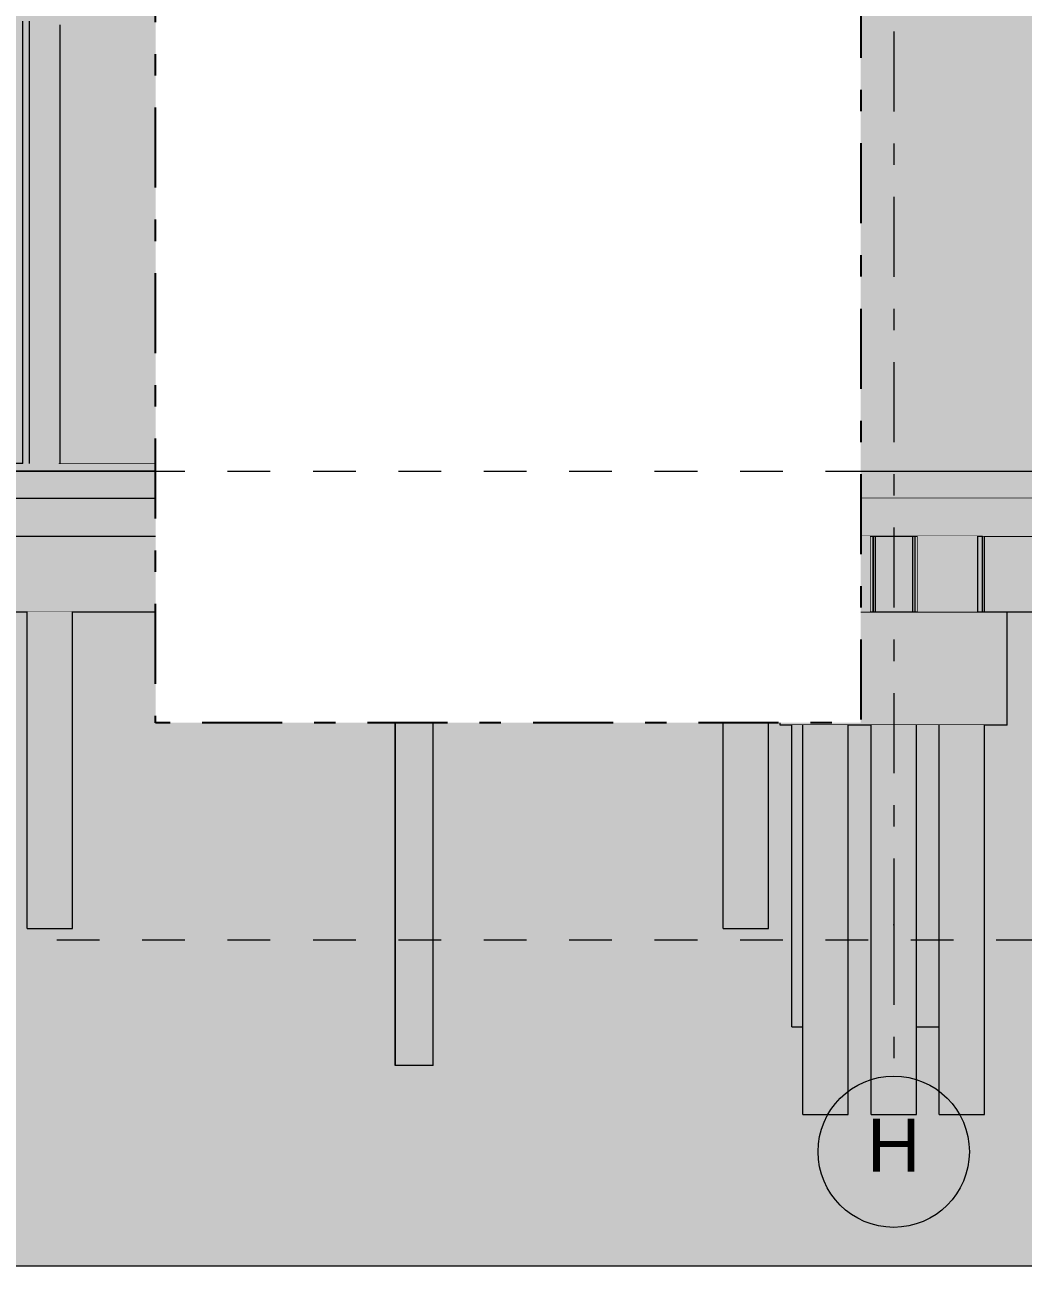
# Model space of a CAD drawing. Header units: millimetres. Extents: x -48147 to 1428745, y -495156 to 18123.
# Drawn here: x 1362731 to 1369329, y -495156 to -486949 of the extents above; entities that cross this region are included whole.
import ezdxf
from ezdxf.enums import TextEntityAlignment as Align

# ---------------------------------------------------------------- set-up
doc = ezdxf.new("R2010")
doc.units = ezdxf.units.MM
doc.header["$MEASUREMENT"] = 0
for name, pattern in [('Dashed', [2822.222233, 1411.111116, -1411.111116]), ('Double Dashed', [1093.611073, 529.166651, -211.666656, 141.111112, -211.666656]), ('Wipeout_Contour', [1000, 0, -1000])]:
    doc.linetypes.add(name, pattern=pattern)
for name, color, linetype, lineweight, true_color in [('0_Pen_No__105', 7, 'Continuous', 15, 0xa6a6a6), ('New_A-15-MG_Structural_Grid_Phase_2_Pen_No__222', 7, 'Continuous', 13, 0x65af33), ('New_A-25-M_Curtain_Wall_Pen_No__144', 7, 'Continuous', 0, 0xc8c8c8), ('New_A-25-M_Curtain_Wall_Pen_No__27', 7, 'Continuous', 50, 0x2a2a2a)]:
    doc.layers.add(name, color=color, linetype=linetype, lineweight=lineweight, true_color=true_color)
for name, color, linetype in [('A-230-M_FLOOR.IFC Import', 7, 'Continuous'), ('A-95-P_Drawing', 7, 'Continuous'), ('New_A-15-MG_Structural_Grid_Phase_2', 7, 'Continuous'), ('New_A-25-M_Curtain_Wall', 7, 'Continuous'), ('New_A-25-M_Wall_Ext', 7, 'Continuous'), ('New_ArchiCAD Windows', 7, 'Continuous'), ('S-160-M_FOUND.IFC Import', 7, 'Continuous'), ('S-280-M_COLUMN.IFC Import', 7, 'Continuous'), ('S-280-M_STRUCT_FRAME.IFC Import', 7, 'Continuous')]:
    doc.layers.add(name, color=color, linetype=linetype)
for name, color, linetype, lineweight in [('A-230-M_FLOOR.IFC Import_Pen_No__4', 7, 'Continuous', 20), ('A-230-M_FLOOR.IFC Import_Pen_No__89', 8, 'Continuous', 20), ('A-95-P_Drawing_Pen_No__1', 7, 'Continuous', 13), ('A-95-P_Drawing_Pen_No__141', 255, 'Continuous', 0), ('A-95-P_Drawing_Pen_No__194', 7, 'Continuous', 25), ('A-95-P_Drawing_Pen_No__84', 8, 'Continuous', 20), ('New_A-25-M_Curtain_Wall_Pen_No__4', 7, 'Continuous', 20), ('New_A-25-M_Curtain_Wall_Pen_No__87', 8, 'Continuous', 20), ('New_A-25-M_Wall_Ext_Pen_No__87', 8, 'Continuous', 20), ('New_ArchiCAD Windows_Pen_No__87', 8, 'Continuous', 20), ('S-160-M_FOUND.IFC Import_Pen_No__1', 7, 'Continuous', 13), ('S-160-M_FOUND.IFC Import_Pen_No__4', 7, 'Continuous', 20), ('S-280-M_COLUMN.IFC Import_Pen_No__88', 8, 'Continuous', 20), ('S-280-M_STRUCT_FRAME.IFC Import_Pen_No__90', 8, 'Continuous', 20)]:
    doc.layers.add(name, color=color, linetype=linetype, lineweight=lineweight)
doc.styles.add('GENERATED_STYLE_2', font='')
doc.styles.get('GENERATED_STYLE_2').set_extended_font_data('Swis721 BT')

# ---------------------------------------------------------------- blocks, each defined once
blk = doc.blocks.new('Section Elem_16_2', base_point=(1341556.5, -489899))
at = {"color": 254, "linetype": 'Wipeout_Contour', "lineweight": 0, "ltscale": 10142453.62635934}
blk.add_wipeout([(1364407.8, -489899), (1364715.1, -489899), (1364715.1, -482899), (1364453.7, -482899), (1364453.7, -485824), (1364453.7, -489849), (1364407.8, -489849)], dxfattribs=at).dxf.layer = 'New_A-25-M_Wall_Ext'
at = {"layer": 'New_A-25-M_Wall_Ext_Pen_No__87', "linetype": 'Continuous'}
blk.add_line((1364407.8, -489849), (1364407.8, -489899), dxfattribs=at)
at = {"color": 254, "linetype": 'Wipeout_Contour', "lineweight": 0, "ltscale": 5795862.465639062}
blk.add_wipeout([(1364715.1, -489899), (1365051.6, -489899), (1365051.6, -482899), (1364715.1, -482899)], dxfattribs=at).dxf.layer = 'New_A-25-M_Wall_Ext'
at = {"layer": 'New_A-25-M_Wall_Ext_Pen_No__87', "linetype": 'Continuous'}
for p, q in [((1364715.1, -489899), (1364715.1, -482899)), ((1364407.8, -489899), (1364715.1, -489899)), ((1365051.6, -489899), (1364715.1, -489899))]:
    blk.add_line(p, q, dxfattribs=at)
blk = doc.blocks.new('Section Elem_97_2', base_point=(1341556.5, -489899))
at = {"color": 254, "linetype": 'Wipeout_Contour', "lineweight": 0, "ltscale": 8695393.024725195}
blk.add_wipeout([(1365543.6, -482899), (1365051.6, -482899), (1365051.6, -489899), (1366159.3, -489899), (1366159.3, -482874), (1365543.6, -482874)], dxfattribs=at).dxf.layer = 'New_A-25-M_Wall_Ext'
at = {"layer": 'New_A-25-M_Wall_Ext_Pen_No__87', "linetype": 'Continuous'}
for p, q in [((1365051.6, -482899), (1365051.6, -489899)), ((1365051.6, -489899), (1366159.3, -489899))]:
    blk.add_line(p, q, dxfattribs=at)
at = {"color": 254, "linetype": 'Wipeout_Contour', "lineweight": 0, "ltscale": 78411655.55084226}
blk.add_wipeout([(1365534.4, -482793.5), (1365534.4, -482849), (1374428.8, -482849), (1374428.8, -482249), (1371906.3, -482249), (1371906.3, -482260.8), (1371835.7, -482260.8), (1371829.4, -482263.4), (1371826.8, -482269.7), (1371826.8, -482534.9), (1371829.4, -482541.1), (1371835.7, -482543.8), (1371906.3, -482543.8), (1371906.3, -482555.6), (1371740.6, -482555.6), (1371740.6, -482543.8), (1371811.2, -482543.8), (1371817.5, -482541.1), (1371820.1, -482534.9), (1371820.1, -482269.7), (1371817.5, -482263.4), (1371811.2, -482260.8), (1371740.6, -482260.8), (1371740.6, -482249), (1368556.3, -482249), (1368556.3, -482260.8), (1368485.7, -482260.8), (1368479.4, -482263.4), (1368476.8, -482269.7), (1368476.8, -482534.9), (1368479.4, -482541.1), (1368485.7, -482543.8), (1368556.3, -482543.8), (1368556.3, -482555.6), (1368390.6, -482555.6), (1368390.6, -482543.8), (1368461.2, -482543.8), (1368467.5, -482541.1), (1368470.1, -482534.9), (1368470.1, -482269.7), (1368467.5, -482263.4), (1368461.2, -482260.8), (1368390.6, -482260.8), (1368390.6, -482249), (1367281.8, -482249), (1367281.8, -482270.3), (1367063.8, -482270.3), (1367041.3, -482274), (1367032, -482283), (1367032, -482759.5), (1367041.3, -482768.4), (1367063.8, -482772.2), (1367281.8, -482772.2), (1367281.8, -482793.5)], dxfattribs=at).dxf.layer = 'New_A-25-M_Wall_Ext'
at = {"color": 254, "linetype": 'Wipeout_Contour', "lineweight": 0, "ltscale": 5804045.37856271}
blk.add_wipeout([(1366759.3, -482874), (1366759.3, -489899), (1367359.3, -489899), (1367359.3, -482874)], dxfattribs=at).dxf.layer = 'New_A-25-M_Wall_Ext'
at = {"color": 254, "linetype": 'Wipeout_Contour', "lineweight": 0, "ltscale": 5810216.900424157}
blk.add_wipeout([(1367959.3, -482874), (1367959.3, -489899), (1369434.3, -489899), (1369434.3, -482874)], dxfattribs=at).dxf.layer = 'New_A-25-M_Wall_Ext'
at = {"color": 254, "linetype": 'Wipeout_Contour', "lineweight": 0, "ltscale": 5820865.909009044}
blk.add_wipeout([(1372709.3, -482874), (1370334.3, -482874), (1370334.3, -489899), (1372709.3, -489899)], dxfattribs=at).dxf.layer = 'New_A-25-M_Wall_Ext'
at = {"color": 254, "linetype": 'Wipeout_Contour', "lineweight": 0, "ltscale": 5830183.066003649}
blk.add_wipeout([(1373609.3, -489899), (1374376.8, -489899), (1374376.8, -482874), (1373609.3, -482874)], dxfattribs=at).dxf.layer = 'New_A-25-M_Wall_Ext'
at = {"layer": 'New_A-25-M_Wall_Ext_Pen_No__87', "linetype": 'Continuous'}
for p, q in [((1366759.3, -489899), (1367359.3, -489899)), ((1367959.3, -489899), (1369434.3, -489899)), ((1370334.3, -489899), (1372709.3, -489899)), ((1373609.3, -489899), (1374376.8, -489899))]:
    blk.add_line(p, q, dxfattribs=at)
blk = doc.blocks.new('Section Elem_98_2', base_point=(1341556.5, -489899))
at = {"layer": 'New_ArchiCAD Windows_Pen_No__87', "linetype": 'Continuous'}
for p, q in [((1366159.3, -489899), (1366159.3, -482874)), ((1366759.3, -482874), (1366759.3, -489899))]:
    blk.add_line(p, q, dxfattribs=at)
blk = doc.blocks.new('Section Elem_100_2', base_point=(1341556.5, -489899))
at = {"layer": 'New_ArchiCAD Windows_Pen_No__87', "linetype": 'Continuous'}
for p, q in [((1367359.3, -489899), (1367359.3, -482874)), ((1367959.3, -482874), (1367959.3, -489899))]:
    blk.add_line(p, q, dxfattribs=at)
blk = doc.blocks.new('Section Elem_102_2', base_point=(1341556.5, -489899))
at = {"color": 254, "linetype": 'Wipeout_Contour', "lineweight": 0, "ltscale": 5806462.008217959}
blk.add_wipeout([(1366209.3, -489849), (1366159.3, -489899), (1366759.3, -489899), (1366709.3, -489849)], dxfattribs=at).dxf.layer = 'New_A-25-M_Curtain_Wall'
at = {"layer": 'New_A-25-M_Curtain_Wall_Pen_No__87', "linetype": 'Continuous'}
for p, q in [((1366209.3, -489849), (1366709.3, -489849)), ((1366159.3, -489899), (1366759.3, -489899))]:
    blk.add_line(p, q, dxfattribs=at)
blk = doc.blocks.new('Section Elem_105_2', base_point=(1341556.5, -489899))
at = {"color": 254, "linetype": 'Wipeout_Contour', "lineweight": 0, "ltscale": 5804476.170559036}
blk.add_wipeout([(1366209.3, -486949), (1366209.3, -489849), (1366709.3, -489849), (1366709.3, -486949)], dxfattribs=at).dxf.layer = 'New_A-25-M_Curtain_Wall'
blk = doc.blocks.new('Section Elem_108_2', base_point=(1341556.5, -489899))
at = {"color": 254, "linetype": 'Wipeout_Contour', "lineweight": 0, "ltscale": 5803440.431947924}
blk.add_wipeout([(1366159.3, -489899), (1366209.3, -489849), (1366209.3, -486924), (1366159.3, -486924)], dxfattribs=at).dxf.layer = 'New_A-25-M_Curtain_Wall'
at = {"layer": 'New_A-25-M_Curtain_Wall_Pen_No__87', "linetype": 'Continuous'}
blk.add_line((1366209.3, -489849), (1366209.3, -486924), dxfattribs=at)
blk = doc.blocks.new('Section Elem_112_2', base_point=(1341556.5, -489899))
at = {"color": 254, "linetype": 'Wipeout_Contour', "lineweight": 0, "ltscale": 5805512.08143035}
blk.add_wipeout([(1366709.3, -489849), (1366759.3, -489899), (1366759.3, -486924), (1366709.3, -486924)], dxfattribs=at).dxf.layer = 'New_A-25-M_Curtain_Wall'
at = {"layer": 'New_A-25-M_Curtain_Wall_Pen_No__87', "linetype": 'Continuous'}
blk.add_line((1366709.3, -489849), (1366709.3, -486924), dxfattribs=at)
blk = doc.blocks.new('Section Elem_144_2', base_point=(1341556.5, -489899))
at = {"color": 254, "linetype": 'Wipeout_Contour', "lineweight": 0, "ltscale": 5790523.79779942}
blk.add_wipeout([(1362933.2, -489849), (1361518.2, -489849), (1361518.2, -489899), (1362933.2, -489899)], dxfattribs=at).dxf.layer = 'New_A-25-M_Curtain_Wall'
at = {"layer": 'New_A-25-M_Curtain_Wall_Pen_No__4', "linetype": 'Continuous'}
for p, q in [((1362716.9, -489849), (1361541.1, -489849)), ((1362933.2, -489899), (1361518.2, -489899))]:
    blk.add_line(p, q, dxfattribs=at)
blk = doc.blocks.new('Section Elem_148_2', base_point=(1341556.5, -489899))
at = {"color": 254, "linetype": 'Wipeout_Contour', "lineweight": 0, "ltscale": 13046681.66355134}
blk.add_wipeout([(1364325.3, -489899), (1364407.8, -489899), (1364407.8, -489849), (1364357.8, -489849), (1364357.8, -489864), (1364345, -489864), (1364331.3, -489864), (1364331.3, -489849), (1364325.3, -489849)], dxfattribs=at).dxf.layer = 'New_A-25-M_Curtain_Wall'
at = {"color": 254, "linetype": 'Wipeout_Contour', "lineweight": 0, "ltscale": 5795807.135308205}
blk.add_wipeout([(1364325.3, -489849), (1362933.2, -489849), (1362933.2, -489899), (1364325.3, -489899)], dxfattribs=at).dxf.layer = 'New_A-25-M_Curtain_Wall'
at = {"layer": 'New_A-25-M_Curtain_Wall_Pen_No__4', "linetype": 'Continuous'}
for p, q in [((1364193.1, -489849), (1362956.1, -489849)), ((1364331.3, -489849), (1364331.3, -489864)), ((1364325.3, -489899), (1362933.2, -489899))]:
    blk.add_line(p, q, dxfattribs=at)
blk = doc.blocks.new('Section Elem_185_2', base_point=(1341556.5, -489899))
at = {"color": 254, "linetype": 'Wipeout_Contour', "lineweight": 0, "ltscale": 5793623.159848629}
blk.add_wipeout([(1364193.1, -486949), (1362962.1, -486949), (1362962.1, -489849), (1364193.1, -489849)], dxfattribs=at).dxf.layer = 'New_A-25-M_Curtain_Wall'
at = {"color": 254, "linetype": 'Wipeout_Contour', "lineweight": 0, "ltscale": 5798502.051080151}
blk.add_wipeout([(1364345, -489864), (1364357.8, -489864), (1364357.8, -489849), (1364345, -489849)], dxfattribs=at).dxf.layer = 'New_A-25-M_Curtain_Wall'
at = {"color": 254, "linetype": 'Wipeout_Contour', "lineweight": 0, "ltscale": 5798452.139080009}
blk.add_wipeout([(1364331.3, -489849), (1364331.3, -489864), (1364345, -489864), (1364345, -489849)], dxfattribs=at).dxf.layer = 'New_A-25-M_Curtain_Wall'
at = {"layer": 'New_A-25-M_Curtain_Wall_Pen_No__87', "linetype": 'Continuous'}
for p, q in [((1364331.3, -489864), (1364345, -489864)), ((1364345, -489864), (1364345, -489849)), ((1364357.8, -489864), (1364345, -489864)), ((1364357.8, -489864), (1364357.8, -489849))]:
    blk.add_line(p, q, dxfattribs=at)
blk = doc.blocks.new('Section Elem_190_2', base_point=(1341556.5, -489899))
at = {"color": 254, "linetype": 'Wipeout_Contour', "lineweight": 0, "ltscale": 5790451.455743137}
blk.add_wipeout([(1362716.9, -486924), (1362716.9, -489849), (1362762.7, -489849), (1362762.7, -486924)], dxfattribs=at).dxf.layer = 'New_A-25-M_Curtain_Wall'
at = {"layer": 'New_A-25-M_Curtain_Wall_Pen_No__4', "linetype": 'Continuous'}
blk.add_line((1362716.9, -489849), (1362716.9, -486924), dxfattribs=at)
at = {"color": 254, "linetype": 'Wipeout_Contour', "lineweight": 0, "ltscale": 8685575.085888956}
blk.add_wipeout([(1362762.7, -489849), (1362962.1, -489849), (1362962.1, -486949), (1362956.1, -486949), (1362956.1, -486924), (1362762.7, -486924)], dxfattribs=at).dxf.layer = 'New_A-25-M_Curtain_Wall'
at = {"layer": 'New_A-25-M_Curtain_Wall_Pen_No__4', "linetype": 'Continuous'}
for p, q in [((1362762.7, -489849), (1362762.7, -486924)), ((1362962.1, -486949), (1362962.1, -489849))]:
    blk.add_line(p, q, dxfattribs=at)
blk = doc.blocks.new('Section Elem_191_2', base_point=(1341556.5, -489899))
at = {"layer": 'New_A-25-M_Curtain_Wall_Pen_No__27', "linetype": 'Continuous'}
blk.add_line((1364193.1, -486924), (1364193.1, -489849), dxfattribs=at)
at = {"color": 254, "linetype": 'Wipeout_Contour', "lineweight": 0, "ltscale": 5796517.502817806}
blk.add_wipeout([(1364247.6, -489849), (1364453.7, -489849), (1364453.7, -486924), (1364247.6, -486924)], dxfattribs=at).dxf.layer = 'New_A-25-M_Curtain_Wall'
at = {"layer": 'New_A-25-M_Curtain_Wall_Pen_No__144', "linetype": 'Continuous'}
blk.add_hatch(color=256, dxfattribs=at).paths.add_polyline_path([(1364193.1, -486924), (1364193.1, -489849), (1364247.6, -489849), (1364247.6, -486924)])
at = {"layer": 'New_A-25-M_Curtain_Wall_Pen_No__27', "linetype": 'Continuous'}
for p, q in [((1364247.6, -486924), (1364247.6, -489849)), ((1364247.6, -489849), (1364193.1, -489849))]:
    blk.add_line(p, q, dxfattribs=at)
at = {"layer": 'New_A-25-M_Curtain_Wall_Pen_No__4', "linetype": 'Continuous'}
blk.add_line((1364453.7, -486924), (1364453.7, -489849), dxfattribs=at)
blk = doc.blocks.new('Section Elem_275_2', base_point=(1341556.5, -489899))
at = {"color": 254, "linetype": 'Wipeout_Contour', "lineweight": 0, "ltscale": 5808996.358938642}
blk.add_wipeout([(1367909.3, -486949), (1367409.3, -486949), (1367409.3, -489849), (1367909.3, -489849)], dxfattribs=at).dxf.layer = 'New_A-25-M_Curtain_Wall'
blk = doc.blocks.new('Section Elem_278_2', base_point=(1341556.5, -489899))
at = {"color": 254, "linetype": 'Wipeout_Contour', "lineweight": 0, "ltscale": 5810980.651360996}
blk.add_wipeout([(1367409.3, -489849), (1367359.3, -489899), (1367959.3, -489899), (1367909.3, -489849)], dxfattribs=at).dxf.layer = 'New_A-25-M_Curtain_Wall'
at = {"layer": 'New_A-25-M_Curtain_Wall_Pen_No__87', "linetype": 'Continuous'}
for p, q in [((1367409.3, -489849), (1367909.3, -489849)), ((1367359.3, -489899), (1367959.3, -489899))]:
    blk.add_line(p, q, dxfattribs=at)
blk = doc.blocks.new('Section Elem_279_2', base_point=(1341556.5, -489899))
at = {"color": 254, "linetype": 'Wipeout_Contour', "lineweight": 0, "ltscale": 5810032.37268}
blk.add_wipeout([(1367909.3, -489849), (1367959.3, -489899), (1367959.3, -486924), (1367909.3, -486924)], dxfattribs=at).dxf.layer = 'New_A-25-M_Curtain_Wall'
at = {"layer": 'New_A-25-M_Curtain_Wall_Pen_No__87', "linetype": 'Continuous'}
blk.add_line((1367909.3, -489849), (1367909.3, -486949), dxfattribs=at)
blk = doc.blocks.new('Section Elem_280_2', base_point=(1341556.5, -489899))
at = {"color": 254, "linetype": 'Wipeout_Contour', "lineweight": 0, "ltscale": 5807960.517352519}
blk.add_wipeout([(1367359.3, -489899), (1367409.3, -489849), (1367409.3, -486924), (1367359.3, -486924)], dxfattribs=at).dxf.layer = 'New_A-25-M_Curtain_Wall'
at = {"layer": 'New_A-25-M_Curtain_Wall_Pen_No__87', "linetype": 'Continuous'}
blk.add_line((1367409.3, -489849), (1367409.3, -486949), dxfattribs=at)
blk = doc.blocks.new('Section Elem_360_2', base_point=(1341556.5, -489899))
at = {"color": 254, "linetype": 'Wipeout_Contour', "lineweight": 0, "ltscale": 5815554.51170111}
blk.add_wipeout([(1368612, -490829), (1368630.7, -490829), (1368630.7, -490329), (1368612, -490329)], dxfattribs=at).dxf.layer = 'S-280-M_COLUMN.IFC Import'
at = {"color": 254, "linetype": 'Wipeout_Contour', "lineweight": 0, "ltscale": 5815515.471025324}
blk.add_wipeout([(1368610, -490829), (1368612, -490829), (1368612, -490329), (1368610, -490329)], dxfattribs=at).dxf.layer = 'S-280-M_COLUMN.IFC Import'
at = {"color": 254, "linetype": 'Wipeout_Contour', "lineweight": 0, "ltscale": 5815501.162582851}
blk.add_wipeout([(1368604.4, -490829), (1368610, -490829), (1368610, -490329), (1368604.4, -490329)], dxfattribs=at).dxf.layer = 'S-280-M_COLUMN.IFC Import'
at = {"color": 254, "linetype": 'Wipeout_Contour', "lineweight": 0, "ltscale": 5815476.379740875}
blk.add_wipeout([(1368596.8, -490829), (1368604.4, -490829), (1368604.4, -490329), (1368596.8, -490329)], dxfattribs=at).dxf.layer = 'S-280-M_COLUMN.IFC Import'
at = {"color": 254, "linetype": 'Wipeout_Contour', "lineweight": 0, "ltscale": 5814997.61394677}
blk.add_wipeout([(1368350.1, -490829), (1368596.8, -490829), (1368596.8, -490329), (1368350.1, -490329)], dxfattribs=at).dxf.layer = 'S-280-M_COLUMN.IFC Import'
at = {"layer": 'S-280-M_COLUMN.IFC Import_Pen_No__88', "linetype": 'Continuous'}
for p, q in [((1368596.8, -490329), (1368596.8, -490829)), ((1368612, -490329), (1368612, -490829)), ((1368630.7, -490329), (1368630.7, -490829))]:
    blk.add_line(p, q, dxfattribs=at)
at = {"color": 254, "linetype": 'Wipeout_Contour', "lineweight": 0, "ltscale": 5814518.847806208}
blk.add_wipeout([(1368342.5, -490829), (1368350.1, -490829), (1368350.1, -490329), (1368342.5, -490329)], dxfattribs=at).dxf.layer = 'S-280-M_COLUMN.IFC Import'
at = {"color": 254, "linetype": 'Wipeout_Contour', "lineweight": 0, "ltscale": 5814494.064682131}
blk.add_wipeout([(1368336.9, -490829), (1368342.5, -490829), (1368342.5, -490329), (1368336.9, -490329)], dxfattribs=at).dxf.layer = 'S-280-M_COLUMN.IFC Import'
at = {"color": 254, "linetype": 'Wipeout_Contour', "lineweight": 0, "ltscale": 5814479.756559}
blk.add_wipeout([(1368334.9, -490829), (1368336.9, -490829), (1368336.9, -490329), (1368334.9, -490329)], dxfattribs=at).dxf.layer = 'S-280-M_COLUMN.IFC Import'
at = {"color": 254, "linetype": 'Wipeout_Contour', "lineweight": 0, "ltscale": 5814440.717117233}
blk.add_wipeout([(1368316.2, -490829), (1368334.9, -490829), (1368334.9, -490329), (1368316.2, -490329)], dxfattribs=at).dxf.layer = 'S-280-M_COLUMN.IFC Import'
at = {"layer": 'S-280-M_COLUMN.IFC Import_Pen_No__88', "linetype": 'Continuous'}
for p, q in [((1368316.2, -490329), (1368316.2, -490829)), ((1368334.9, -490329), (1368334.9, -490829)), ((1368350.1, -490329), (1368350.1, -490829))]:
    blk.add_line(p, q, dxfattribs=at)
blk = doc.blocks.new('Section Elem_363_2', base_point=(1341556.5, -489899))
at = {"color": 254, "linetype": 'Wipeout_Contour', "lineweight": 0, "ltscale": 5800975.503257233}
blk.add_wipeout([(1361611.3, -490329), (1361611.3, -490829), (1367885.7, -490829), (1367885.7, -490329)], dxfattribs=at).dxf.layer = 'S-280-M_STRUCT_FRAME.IFC Import'
at = {"layer": 'S-280-M_STRUCT_FRAME.IFC Import_Pen_No__90', "linetype": 'Continuous'}
for p, q in [((1361611.3, -490829), (1361611.3, -490329)), ((1367885.7, -490329), (1367873.4, -490329)), ((1367885.7, -490829), (1367885.7, -490329))]:
    blk.add_line(p, q, dxfattribs=at)
blk = doc.blocks.new('Section Elem_364_2', base_point=(1341556.5, -489899))
at = {"color": 254, "linetype": 'Wipeout_Contour', "lineweight": 0, "ltscale": 5827432.130688693}
blk.add_wipeout([(1369060.8, -490329), (1369060.8, -490829), (1374489.2, -490829), (1374489.2, -490329)], dxfattribs=at).dxf.layer = 'S-280-M_STRUCT_FRAME.IFC Import'
at = {"layer": 'S-280-M_STRUCT_FRAME.IFC Import_Pen_No__90', "linetype": 'Continuous'}
for p in [(1369060.8, -490829), (1369073.4, -490329)]:
    blk.add_line(p, (1369060.8, -490329), dxfattribs=at)
blk = doc.blocks.new('Section Elem_571_2', base_point=(1341556.5, -489899))
at = {"color": 254, "linetype": 'Wipeout_Contour', "lineweight": 0, "ltscale": 8736728.02731837}
blk.add_wipeout([(1364773.5, -490079), (1374482.5, -490079), (1374482.5, -489924), (1374376.9, -489924), (1374376.9, -489899), (1364773.5, -489899)], dxfattribs=at).dxf.layer = 'A-230-M_FLOOR.IFC Import'
at = {"layer": 'A-230-M_FLOOR.IFC Import_Pen_No__4', "linetype": 'Continuous'}
for p, q in [((1369434.3, -489899), (1369434.7, -489899)), ((1372709.3, -489899), (1372709.7, -489899)), ((1364773.5, -490079), (1374482.5, -490079))]:
    blk.add_line(p, q, dxfattribs=at)
blk = doc.blocks.new('Section Elem_595_2', base_point=(1341556.5, -489899))
at = {"layer": 'S-160-M_FOUND.IFC Import_Pen_No__1', "linetype": 'Continuous'}
for p, q in [((1369073.4, -490329), (1374482.5, -490329)), ((1369073.4, -490829), (1369073.4, -490329)), ((1369223.4, -490829), (1374381, -490829))]:
    blk.add_line(p, q, dxfattribs=at)
blk = doc.blocks.new('Section Elem_596_2', base_point=(1341556.5, -489899))
at = {"color": 254, "linetype": 'Wipeout_Contour', "lineweight": 0, "ltscale": 5818843.231002879}
blk.add_wipeout([(1364773.5, -490079), (1364773.5, -490329), (1374482.5, -490329), (1374482.5, -490079)], dxfattribs=at).dxf.layer = 'A-230-M_FLOOR.IFC Import'
at = {"layer": 'A-230-M_FLOOR.IFC Import_Pen_No__89', "linetype": 'Continuous'}
blk.add_line((1367885.7, -490329), (1369060.8, -490329), dxfattribs=at)
at = {"color": 254, "linetype": 'Wipeout_Contour', "lineweight": 0, "ltscale": 5799787.911079161}
blk.add_wipeout([(1364362.8, -490079), (1364362.8, -490329), (1364773.5, -490329), (1364773.5, -490079)], dxfattribs=at).dxf.layer = 'A-230-M_FLOOR.IFC Import'
at = {"layer": 'A-230-M_FLOOR.IFC Import_Pen_No__89', "linetype": 'Continuous'}
blk.add_line((1364773.5, -490329), (1364773.5, -490079), dxfattribs=at)
at = {"color": 254, "linetype": 'Wipeout_Contour', "lineweight": 0, "ltscale": 5786782.866703569}
blk.add_wipeout([(1357862.3, -490329), (1364362.8, -490329), (1364362.8, -490079), (1357862.3, -490079)], dxfattribs=at).dxf.layer = 'A-230-M_FLOOR.IFC Import'
at = {"layer": 'A-230-M_FLOOR.IFC Import_Pen_No__89', "linetype": 'Continuous'}
for p, q in [((1364362.8, -490329), (1364362.8, -490079)), ((1362190.5, -490329), (1364362.8, -490329)), ((1364362.8, -490329), (1364773.5, -490329))]:
    blk.add_line(p, q, dxfattribs=at)
blk = doc.blocks.new('Section Elem_607_2', base_point=(1341556.5, -489899))
at = {"color": 254, "linetype": 'Wipeout_Contour', "lineweight": 0, "ltscale": 5815841.915604373}
blk.add_wipeout([(1369223.4, -490829), (1367723.4, -490829), (1367723.4, -491579), (1369223.4, -491579)], dxfattribs=at).dxf.layer = 'S-160-M_FOUND.IFC Import'
at = {"layer": 'S-160-M_FOUND.IFC Import_Pen_No__4', "linetype": 'Continuous'}
for p, q in [((1367723.4, -490829), (1369223.4, -490829)), ((1367723.4, -491579), (1367723.4, -490829)), ((1369223.4, -491579), (1369223.4, -490829)), ((1369223.4, -491579), (1367723.4, -491579))]:
    blk.add_line(p, q, dxfattribs=at)
blk = doc.blocks.new('Section Elem_608_2', base_point=(1341556.5, -489899))
at = {"color": 254, "linetype": 'Wipeout_Contour', "lineweight": 0, "ltscale": 7266980.262944427}
blk.add_wipeout([(1367885.7, -490329), (1367885.7, -490829), (1368316.2, -490829), (1368316.2, -490547.1), (1368098.1, -490329)], dxfattribs=at).dxf.layer = 'S-160-M_FOUND.IFC Import'
at = {"color": 254, "linetype": 'Wipeout_Contour', "lineweight": 0, "ltscale": 7270433.382542705}
blk.add_wipeout([(1368848.1, -490329), (1368630.7, -490546.4), (1368630.7, -490829), (1369030.4, -490829), (1369030.4, -490329)], dxfattribs=at).dxf.layer = 'S-160-M_FOUND.IFC Import'
at = {"color": 254, "linetype": 'Wipeout_Contour', "lineweight": 0, "ltscale": 5812262.856935566}
blk.add_wipeout([(1367723.4, -490829), (1367530.4, -490829), (1367530.4, -490999), (1367723.4, -490999)], dxfattribs=at).dxf.layer = 'S-160-M_FOUND.IFC Import'
at = {"layer": 'S-160-M_FOUND.IFC Import_Pen_No__4', "linetype": 'Continuous'}
for p, q in [((1369030.4, -490829), (1369030.4, -490329)), ((1367723.4, -490999), (1367530.4, -490999))]:
    blk.add_line(p, q, dxfattribs=at)
blk = doc.blocks.new('Section Elem_619_2', base_point=(1341556.5, -489899))
at = {"color": 254, "linetype": 'Wipeout_Contour', "lineweight": 0, "ltscale": 5805441.88724891}
blk.add_wipeout([(1365429.9, -490829), (1365179.9, -490829), (1365179.9, -493829), (1365429.9, -493829)], dxfattribs=at).dxf.layer = 'S-160-M_FOUND.IFC Import'
at = {"layer": 'S-160-M_FOUND.IFC Import_Pen_No__4', "linetype": 'Continuous'}
for p, q in [((1365179.9, -493829), (1365179.9, -490829)), ((1365429.9, -493829), (1365429.9, -490829)), ((1365429.9, -493829), (1365179.9, -493829))]:
    blk.add_line(p, q, dxfattribs=at)
blk = doc.blocks.new('Section Elem_620_2', base_point=(1341556.5, -489899))
at = {"color": 254, "linetype": 'Wipeout_Contour', "lineweight": 0, "ltscale": 5804971.245927327}
blk.add_wipeout([(1365179.7, -490829), (1365179.7, -493829), (1365179.9, -493829), (1365179.9, -490829)], dxfattribs=at).dxf.layer = 'S-160-M_FOUND.IFC Import'
at = {"layer": 'S-160-M_FOUND.IFC Import_Pen_No__4', "linetype": 'Continuous'}
for p, q in [((1365179.7, -493829), (1365179.7, -490829)), ((1365179.9, -493829), (1365179.7, -493829))]:
    blk.add_line(p, q, dxfattribs=at)
blk = doc.blocks.new('Section Elem_622_2', base_point=(1341556.5, -489899))
at = {"color": 254, "linetype": 'Wipeout_Contour', "lineweight": 0, "ltscale": 4360418.632408451}
blk.add_wipeout([(1368316.2, -490329), (1368098.1, -490329), (1368316.2, -490547.1)], dxfattribs=at).dxf.layer = 'S-160-M_FOUND.IFC Import'
at = {"color": 254, "linetype": 'Wipeout_Contour', "lineweight": 0, "ltscale": 4361717.487506577}
blk.add_wipeout([(1368848.1, -490329), (1368630.7, -490329), (1368630.7, -490546.3)], dxfattribs=at).dxf.layer = 'S-160-M_FOUND.IFC Import'
blk = doc.blocks.new('Section Elem_626_2', base_point=(1341556.5, -489899))
at = {"color": 254, "linetype": 'Wipeout_Contour', "lineweight": 0, "ltscale": 5786491.503552167}
blk.add_wipeout([(1357862.3, -490079), (1364362.8, -490079), (1364362.8, -489899), (1357862.3, -489899)], dxfattribs=at).dxf.layer = 'A-230-M_FLOOR.IFC Import'
at = {"layer": 'A-230-M_FLOOR.IFC Import_Pen_No__4', "linetype": 'Continuous'}
for p, q in [((1357862.3, -489899), (1358688.1, -489899)), ((1364362.8, -490079), (1364362.8, -489899)), ((1357862.3, -490079), (1364362.8, -490079))]:
    blk.add_line(p, q, dxfattribs=at)
blk = doc.blocks.new('Section Elem_627_2', base_point=(1341556.5, -489899))
at = {"color": 254, "linetype": 'Wipeout_Contour', "lineweight": 0, "ltscale": 5799497.206711881}
blk.add_wipeout([(1364362.8, -490079), (1364773.5, -490079), (1364773.5, -489899), (1364362.8, -489899)], dxfattribs=at).dxf.layer = 'A-230-M_FLOOR.IFC Import'
at = {"layer": 'A-230-M_FLOOR.IFC Import_Pen_No__4', "linetype": 'Continuous'}
for p, q in [((1364773.5, -490079), (1364773.5, -489899)), ((1364362.8, -490079), (1364773.5, -490079))]:
    blk.add_line(p, q, dxfattribs=at)
blk = doc.blocks.new('Section Elem_630_2', base_point=(1341556.5, -489899))
at = {"color": 254, "linetype": 'Wipeout_Contour', "lineweight": 0, "ltscale": 5815305.506711423}
blk.add_wipeout([(1367801, -493574), (1367873.4, -493574), (1367873.4, -491579), (1367801, -491579)], dxfattribs=at).dxf.layer = 'S-160-M_FOUND.IFC Import'
at = {"layer": 'S-160-M_FOUND.IFC Import_Pen_No__1', "linetype": 'Continuous'}
for q in [(1367801, -491579), (1367873.4, -493574)]:
    blk.add_line((1367801, -493574), q, dxfattribs=at)
blk = doc.blocks.new('Section Elem_631_2', base_point=(1341556.5, -489899))
at = {"color": 254, "linetype": 'Wipeout_Contour', "lineweight": 0, "ltscale": 5818546.717748859}
blk.add_wipeout([(1368773.4, -491579), (1368623.4, -491579), (1368623.4, -493574), (1368773.4, -493574)], dxfattribs=at).dxf.layer = 'S-160-M_FOUND.IFC Import'
at = {"layer": 'S-160-M_FOUND.IFC Import_Pen_No__1', "linetype": 'Continuous'}
blk.add_line((1368623.4, -493574), (1368773.4, -493574), dxfattribs=at)
blk = doc.blocks.new('Section Elem_632_2', base_point=(1341556.5, -489899))
at = {"color": 254, "linetype": 'Wipeout_Contour', "lineweight": 0, "ltscale": 5818093.670474246}
blk.add_wipeout([(1368323.4, -491579), (1368323.4, -494154), (1368623.4, -494154), (1368623.4, -491579)], dxfattribs=at).dxf.layer = 'S-160-M_FOUND.IFC Import'
at = {"layer": 'S-160-M_FOUND.IFC Import_Pen_No__1', "linetype": 'Continuous'}
for p, q in [((1368323.4, -494154), (1368323.4, -491579)), ((1368623.4, -494154), (1368623.4, -491579)), ((1368323.4, -494154), (1368623.4, -494154))]:
    blk.add_line(p, q, dxfattribs=at)
blk = doc.blocks.new('Section Elem_633_2', base_point=(1341556.5, -489899))
at = {"color": 254, "linetype": 'Wipeout_Contour', "lineweight": 0, "ltscale": 5816400.190665191}
blk.add_wipeout([(1367873.4, -491579), (1367873.4, -494154), (1368173.4, -494154), (1368173.4, -491579)], dxfattribs=at).dxf.layer = 'S-160-M_FOUND.IFC Import'
at = {"layer": 'S-160-M_FOUND.IFC Import_Pen_No__1', "linetype": 'Continuous'}
for p, q in [((1367873.4, -494154), (1367873.4, -491579)), ((1368173.4, -494154), (1368173.4, -491579)), ((1367873.4, -494154), (1368173.4, -494154))]:
    blk.add_line(p, q, dxfattribs=at)
blk = doc.blocks.new('Section Elem_634_2', base_point=(1341556.5, -489899))
at = {"color": 254, "linetype": 'Wipeout_Contour', "lineweight": 0, "ltscale": 5819787.214038311}
blk.add_wipeout([(1368773.4, -491579), (1368773.4, -494154), (1369073.4, -494154), (1369073.4, -491579)], dxfattribs=at).dxf.layer = 'S-160-M_FOUND.IFC Import'
at = {"layer": 'S-160-M_FOUND.IFC Import_Pen_No__1', "linetype": 'Continuous'}
for p, q in [((1368773.4, -494154), (1368773.4, -491579)), ((1369073.4, -494154), (1369073.4, -491579)), ((1368773.4, -494154), (1369073.4, -494154))]:
    blk.add_line(p, q, dxfattribs=at)
blk = doc.blocks.new('Section Elem_636_2', base_point=(1341556.5, -489899))
at = {"layer": 'S-160-M_FOUND.IFC Import_Pen_No__1', "linetype": 'Continuous'}
for p, q in [((1364773.5, -490329), (1367873.4, -490329)), ((1367873.4, -490829), (1367873.4, -490329)), ((1361719.3, -490829), (1367723.4, -490829))]:
    blk.add_line(p, q, dxfattribs=at)
at = {"color": 254, "linetype": 'Wipeout_Contour', "lineweight": 0, "ltscale": 5789061.782077895}
blk.add_wipeout([(1361555.6, -490829), (1361611.3, -490829), (1361611.3, -490329), (1361555.6, -490329)], dxfattribs=at).dxf.layer = 'S-160-M_FOUND.IFC Import'
at = {"layer": 'S-160-M_FOUND.IFC Import_Pen_No__1', "linetype": 'Continuous'}
for p, q in [((1361555.6, -490329), (1362190.5, -490329)), ((1361555.6, -490829), (1361555.6, -490329)), ((1361555.6, -490829), (1361578.6, -490829))]:
    blk.add_line(p, q, dxfattribs=at)
blk = doc.blocks.new('Section Elem_640_2', base_point=(1341556.5, -489899))
at = {"color": 254, "linetype": 'Wipeout_Contour', "lineweight": 0, "ltscale": 8719078.218699463}
blk.add_wipeout([(1367345.6, -490829), (1367345.6, -492924), (1367645.6, -492924), (1367645.6, -490999), (1367530.4, -490999), (1367530.4, -490829)], dxfattribs=at).dxf.layer = 'S-160-M_FOUND.IFC Import'
at = {"layer": 'S-160-M_FOUND.IFC Import_Pen_No__1', "linetype": 'Continuous'}
for p, q in [((1367345.6, -492924), (1367345.6, -490829)), ((1367645.6, -492924), (1367645.6, -490999)), ((1367345.6, -492924), (1367645.6, -492924))]:
    blk.add_line(p, q, dxfattribs=at)
blk = doc.blocks.new('Section Elem_641_2', base_point=(1341556.5, -489899))
at = {"color": 254, "linetype": 'Wipeout_Contour', "lineweight": 0, "ltscale": 5795760.875299425}
blk.add_wipeout([(1362745.6, -490829), (1362745.6, -492924), (1363045.6, -492924), (1363045.6, -490829)], dxfattribs=at).dxf.layer = 'S-160-M_FOUND.IFC Import'
at = {"layer": 'S-160-M_FOUND.IFC Import_Pen_No__1', "linetype": 'Continuous'}
for p, q in [((1362745.6, -492924), (1362745.6, -490829)), ((1363045.6, -492924), (1363045.6, -490829)), ((1362745.6, -492924), (1363045.6, -492924))]:
    blk.add_line(p, q, dxfattribs=at)
blk = doc.blocks.new('Standard grid marker[1]_2', base_point=(1368473.5, -468494.3))
at = {"layer": 'New_A-15-MG_Structural_Grid_Phase_2_Pen_No__222', "linetype": 'Double Dashed'}
for p, q in [((1368473.5, -469494.3), (1368473.5, -492899)), ((1368473.5, -492899), (1368473.5, -493899))]:
    blk.add_line(p, q, dxfattribs=at)
at = {"layer": 'New_A-15-MG_Structural_Grid_Phase_2_Pen_No__222', "linetype": 'Continuous'}
blk.add_circle((1368473.5, -494399), 500, dxfattribs=at)
at = {"layer": 'New_A-15-MG_Structural_Grid_Phase_2_Pen_No__222', "linetype": 'Double Dashed'}
blk.add_point((1368473.5, -492899), dxfattribs=at)
blk.add_point((1368473.5, -492899), dxfattribs=at)
at = {"layer": 'New_A-15-MG_Structural_Grid_Phase_2_Pen_No__222', "style": 'GENERATED_STYLE_2'}
for tag, p in [('AC_MarkerText_1_0', (1368473.5, -467950.9)), ('AC_MarkerText_1_1', (1368473.5, -494355.6))]:
    blk.add_attdef(tag, text='', height=350, rotation=360, dxfattribs=at).set_placement(p, align=Align.MIDDLE_CENTER)
blk = doc.blocks.new('S-27 Building Section_STORY_MARKER', base_point=(1341556.5, -489899))
at = {"layer": '0_Pen_No__105', "linetype": 'Dashed', "ltscale": 0.2}
for p, q in [((1357862.3, -489899), (1422610.8, -489899)), ((1357862.3, -492999), (1422610.8, -492999))]:
    blk.add_line(p, q, dxfattribs=at)

msp = doc.modelspace()

# ---------------------------------------------------------------- block references
at = {"layer": 'New_A-25-M_Curtain_Wall'}
msp.add_blockref('Section Elem_144_2', (1341556.5, -489899), dxfattribs=at)
at = {"layer": 'New_A-25-M_Wall_Ext'}
msp.add_blockref('Section Elem_16_2', (1341556.5, -489899), dxfattribs=at)
at = {"layer": 'S-280-M_COLUMN.IFC Import'}
msp.add_blockref('Section Elem_360_2', (1341556.5, -489899), dxfattribs=at)
at = {"layer": 'S-280-M_STRUCT_FRAME.IFC Import'}
for name in ['Section Elem_363_2', 'Section Elem_364_2']:
    msp.add_blockref(name, (1341556.5, -489899), dxfattribs=at)

# ---------------------------------------------------------------- next in the draw order: block references
at = {"layer": 'New_A-25-M_Curtain_Wall'}
msp.add_blockref('Section Elem_148_2', (1341556.5, -489899), dxfattribs=at)
at = {"layer": 'New_A-25-M_Wall_Ext'}
msp.add_blockref('Section Elem_97_2', (1341556.5, -489899), dxfattribs=at)
at = {"layer": 'S-160-M_FOUND.IFC Import'}
for name in ['Section Elem_595_2', 'Section Elem_619_2']:
    msp.add_blockref(name, (1341556.5, -489899), dxfattribs=at)

# ---------------------------------------------------------------- next in the draw order: block references
at = {"layer": 'New_A-25-M_Curtain_Wall'}
msp.add_blockref('Section Elem_185_2', (1341556.5, -489899), dxfattribs=at)
at = {"layer": 'New_ArchiCAD Windows'}
for name in ['Section Elem_98_2', 'Section Elem_100_2']:
    msp.add_blockref(name, (1341556.5, -489899), dxfattribs=at)
at = {"layer": 'S-160-M_FOUND.IFC Import'}
for name in ['Section Elem_620_2', 'Section Elem_607_2']:
    msp.add_blockref(name, (1341556.5, -489899), dxfattribs=at)

# ---------------------------------------------------------------- next in the draw order: block references
at = {"layer": 'New_A-25-M_Curtain_Wall'}
for name in ['Section Elem_190_2', 'Section Elem_191_2', 'Section Elem_275_2', 'Section Elem_102_2']:
    msp.add_blockref(name, (1341556.5, -489899), dxfattribs=at)
at = {"layer": 'S-160-M_FOUND.IFC Import'}
for name in ['Section Elem_630_2', 'Section Elem_631_2']:
    msp.add_blockref(name, (1341556.5, -489899), dxfattribs=at)

# ---------------------------------------------------------------- next in the draw order: block references
at = {"layer": 'New_A-25-M_Curtain_Wall'}
for name in ['Section Elem_105_2', 'Section Elem_278_2']:
    msp.add_blockref(name, (1341556.5, -489899), dxfattribs=at)
at = {"layer": 'S-160-M_FOUND.IFC Import'}
for name in ['Section Elem_633_2', 'Section Elem_632_2', 'Section Elem_634_2']:
    msp.add_blockref(name, (1341556.5, -489899), dxfattribs=at)

# ---------------------------------------------------------------- next in the draw order: block references
at = {"layer": 'New_A-25-M_Curtain_Wall'}
for name in ['Section Elem_108_2', 'Section Elem_112_2', 'Section Elem_280_2', 'Section Elem_279_2']:
    msp.add_blockref(name, (1341556.5, -489899), dxfattribs=at)

# ---------------------------------------------------------------- next in the draw order: block references
at = {"layer": 'A-230-M_FLOOR.IFC Import'}
msp.add_blockref('Section Elem_571_2', (1341556.5, -489899), dxfattribs=at)

# ---------------------------------------------------------------- next in the draw order: block references
msp.add_blockref('Section Elem_596_2', (1341556.5, -489899), dxfattribs=at)

# ---------------------------------------------------------------- next in the draw order: block references
msp.add_blockref('Section Elem_626_2', (1341556.5, -489899), dxfattribs=at)
at = {"layer": 'S-160-M_FOUND.IFC Import'}
msp.add_blockref('Section Elem_608_2', (1341556.5, -489899), dxfattribs=at)

# ---------------------------------------------------------------- next in the draw order: block references
at = {"layer": 'A-230-M_FLOOR.IFC Import'}
msp.add_blockref('Section Elem_627_2', (1341556.5, -489899), dxfattribs=at)
at = {"layer": 'S-160-M_FOUND.IFC Import'}
for name in ['Section Elem_636_2', 'Section Elem_622_2']:
    msp.add_blockref(name, (1341556.5, -489899), dxfattribs=at)

# ---------------------------------------------------------------- next in the draw order: hatches: boundary and pattern name
at = {"layer": 'A-95-P_Drawing_Pen_No__141', "linetype": 'Continuous', "lineweight": 15}
msp.add_hatch(color=8, dxfattribs=at).paths.add_polyline_path([(1364694, -474729), (1364694, -472804), (1358462.3, -472804), (1358462.3, -489899), (1374449.4, -489899), (1374449.4, -482939.8), (1364694, -482939.8), (1364694, -482262.6)])

# ---------------------------------------------------------------- next in the draw order: block references
at = {"layer": 'New_A-15-MG_Structural_Grid_Phase_2', "color": 8, "linetype": 'Continuous', "lineweight": 15}
ref = msp.add_blockref('Standard grid marker[1]_2', (1368473.5, -468494.3), dxfattribs=at)
ref.add_attrib('AC_MarkerText_1_1', 'H', dxfattribs={"layer": 'New_A-15-MG_Structural_Grid_Phase_2_Pen_No__222', "color": 85, "true_color": 0x65af33, "height": 350, "rotation": 360, "style": 'GENERATED_STYLE_2'}).set_placement((1368473.5, -494355.6), align=Align.MIDDLE_CENTER)
at = {"layer": 'S-160-M_FOUND.IFC Import'}
for name in ['Section Elem_641_2', 'Section Elem_640_2']:
    msp.add_blockref(name, (1341556.5, -489899), dxfattribs=at)

# ---------------------------------------------------------------- next in the draw order: hatches: boundary and pattern name
at = {"layer": 'A-95-P_Drawing_Pen_No__84', "linetype": 'Continuous'}
msp.add_hatch(color=256, dxfattribs=at).paths.add_polyline_path([(1354719.7, -495155.8), (1354719.7, -489899), (1374476.9, -489899), (1374476.9, -490829), (1374977.2, -490829), (1374977.2, -490303.5), (1399868, -490303.5), (1399868, -490124), (1419989.7, -490124), (1419989.7, -490828.9), (1420521.3, -490828.9), (1420521.3, -489899), (1428745.5, -489899), (1428745.5, -495155.8)])

# ---------------------------------------------------------------- next in the draw order: linework, layer by layer
at = {"layer": 'A-95-P_Drawing_Pen_No__1', "linetype": 'Continuous', "flags": 128}
msp.add_lwpolyline([(1354719.7, -495155.8), (1354719.7, -489899), (1374476.9, -489899), (1374476.9, -490829), (1374977.2, -490829), (1374977.2, -490303.5), (1399868, -490303.5), (1399868, -490124), (1419989.7, -490124), (1419989.7, -490828.9), (1420521.3, -490828.9), (1420521.3, -489899), (1428745.5, -489899), (1428745.5, -495155.8)], close=True, dxfattribs=at)

# ---------------------------------------------------------------- next in the draw order: wipeouts: each hides what was drawn before it
at = {"color": 254, "linetype": 'Wipeout_Contour', "lineweight": 0, "ltscale": 5793469.608298897}
msp.add_wipeout([(1363595.1, -471613.5), (1368255.3, -471613.5), (1368255.3, -491563.4), (1363595.1, -491563.4)], dxfattribs=at).dxf.layer = 'A-95-P_Drawing'

# ---------------------------------------------------------------- next in the draw order: linework, layer by layer
at = {"layer": 'A-95-P_Drawing_Pen_No__194', "linetype": 'Double Dashed', "flags": 128}
msp.add_lwpolyline([(1363595.1, -471613.5), (1368255.3, -471613.5), (1368255.3, -491563.4), (1363595.1, -491563.4)], close=True, dxfattribs=at)

# ---------------------------------------------------------------- next in the draw order: block references
at = {"linetype": 'Continuous', "lineweight": 0}
msp.add_blockref('S-27 Building Section_STORY_MARKER', (1341556.5, -489899), dxfattribs=at)

doc.saveas('drawing.dxf')
